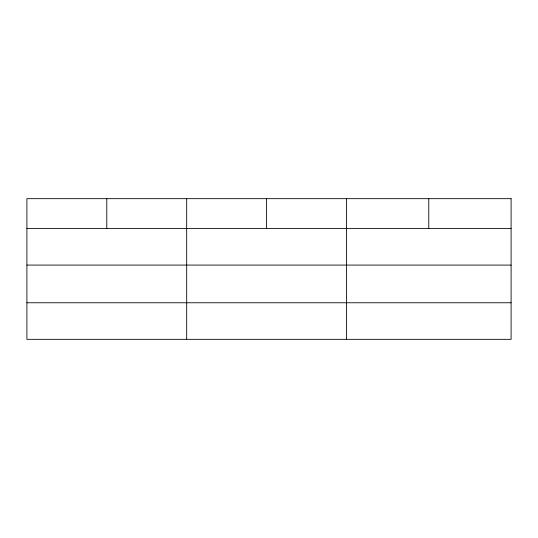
<?xml version="1.0" encoding="UTF-8"?>
<svg xmlns="http://www.w3.org/2000/svg" width="538" height="538" viewBox="0 0 538 538"><rect width="100%" height="100%" fill="white"/><g stroke="black" fill="none" stroke-linecap="round" stroke-linejoin="round"><path stroke-width="0.81" d="M26.9 228.522L511.1 228.522M26.9 265.086L511.1 265.086M26.9 302.76L511.1 302.76M428.786 198.67L428.786 228.522M346.472 198.67L346.472 339.33M266.579 198.67L266.579 228.522M186.686 198.67L186.686 339.33M106.793 198.67L106.793 228.522M511.1 198.67L26.9 198.67L26.9 339.33L511.1 339.33L511.1 198.67"/></g></svg>
